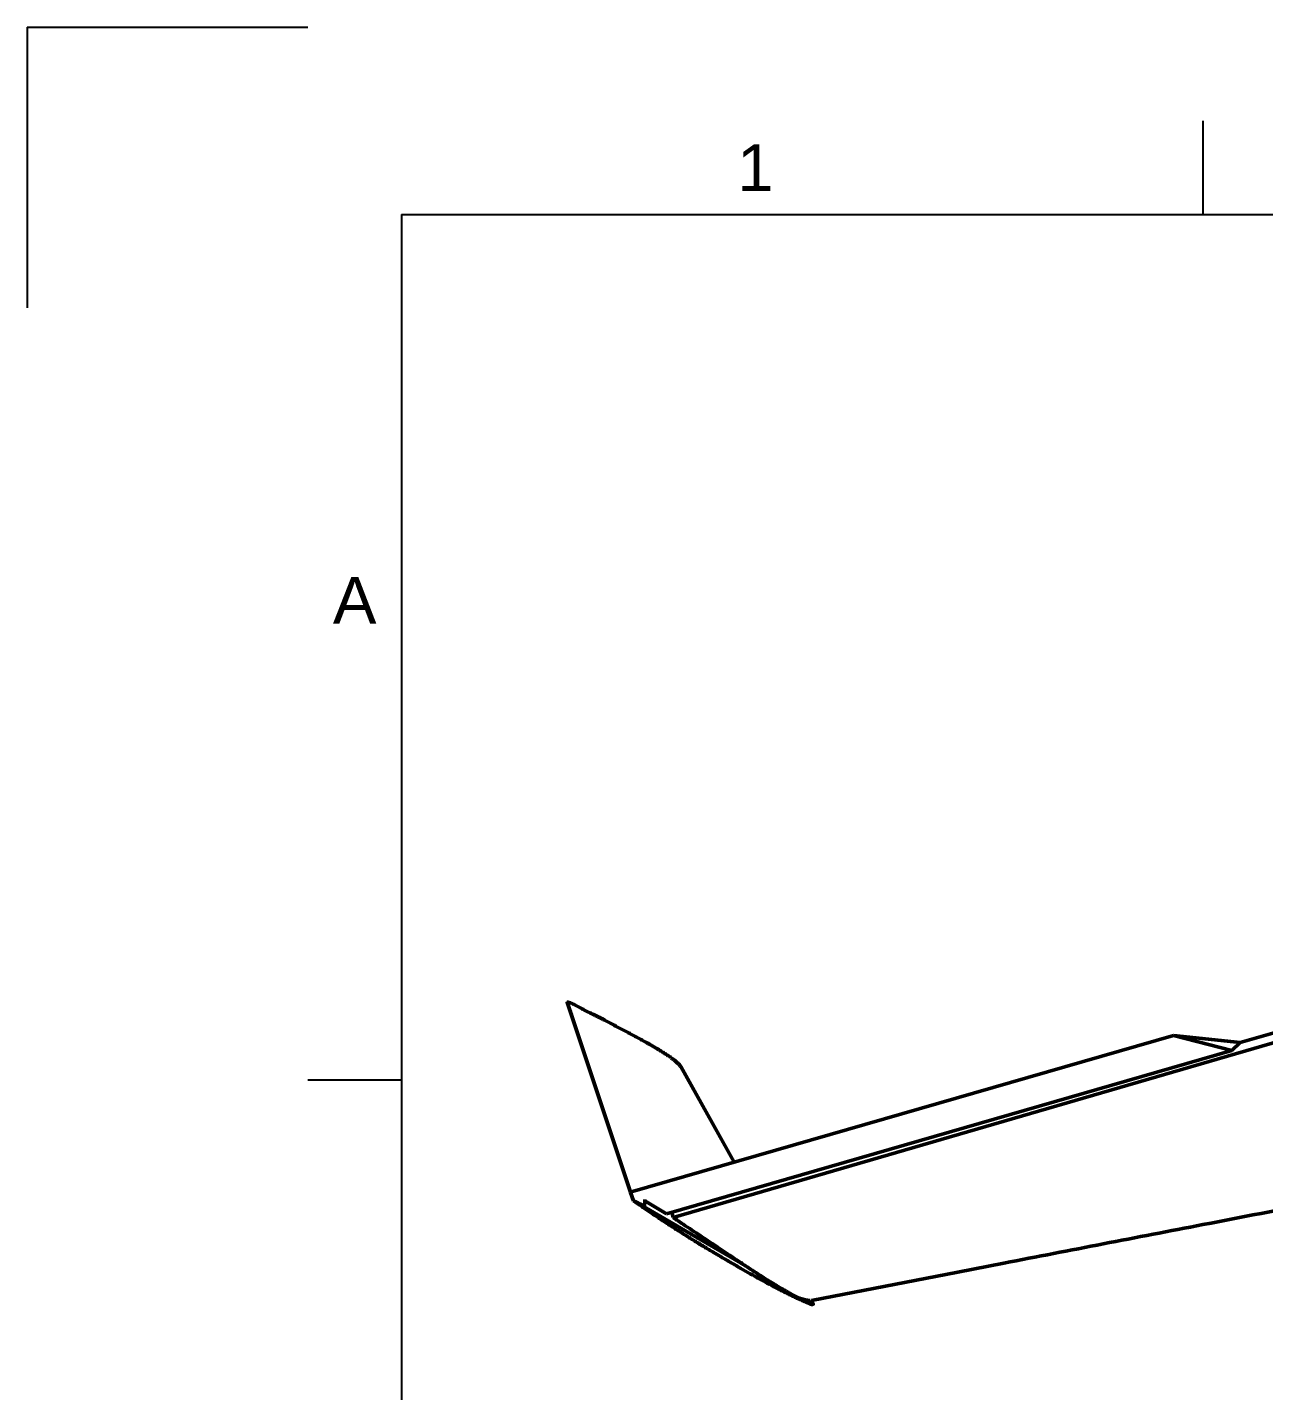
# Model space of a CAD drawing. Header units: millimetres. Extents: x 0 to 594, y 0 to 420.
# Drawn here: x 0 to 66.1, y 347.1 to 420 of the extents above; entities that cross this region are included whole.
import ezdxf
from ezdxf.enums import TextEntityAlignment as Align

# ---------------------------------------------------------------- set-up
doc = ezdxf.new("R2010")
doc.units = ezdxf.units.MM
doc.header["$LTSCALE"] = 0.75
doc.layers.add('Border', color=7, linetype='Continuous', lineweight=25)
doc.layers.add('Sichtbar', color=7, linetype='Continuous', lineweight=50)
doc.styles.add('FusionTitle', font='arial.ttf')

# ---------------------------------------------------------------- blocks, each defined once
blk = doc.blocks.new('ISO_A2_SHEET')
at = {"layer": 'Border'}
for p, q in [((62.8335, 415), (62.8335, 410)), ((20, 410), (584, 410)), ((20, 410), (20, 10)), ((15, 363.75), (20, 363.75))]:
    blk.add_line(p, q, dxfattribs=at)
at = {"layer": 'Defpoints'}
for q in [(15, 420), (0, 405)]:
    blk.add_line((0, 420), q, dxfattribs=at)
at = {"layer": 'Border', "style": 'FusionTitle'}
for s, p in [('1', (38.91685, 412.5)), ('A', (17.5, 389.375))]:
    blk.add_text(s, height=2.5, dxfattribs=at).set_placement(p, align=Align.MIDDLE)

msp = doc.modelspace()

# ---------------------------------------------------------------- linework, layer by layer
at = {"layer": 'Sichtbar', "extrusion": (0.707107, 0.408248, 0.57735)}
for p, q in [((32.242, 357.746, 0.93), (28.861, 367.897, -2.107)), ((68.193, 366.709, 13.083), (64.833, 365.74, 11.669)), ((32.226, 357.741, 0.952), (61.269, 366.12, 13.175)), ((68.405, 366.248, 13.304), (34.528, 356.379, -0.904)), ((61.269, 366.12, 13.175), (64.389, 365.309, 12.102)), ((64.833, 365.74, 11.669), (61.269, 366.12, 13.175)), ((34.17, 356.591, -0.616), (64.389, 365.309, 12.102)), ((64.389, 365.309, 12.102), (64.833, 365.74, 11.669)), ((37.788, 359.346, -6.872), (34.939, 364.445, -6.988)), ((34.943, 364.44, -6.996), (37.789, 359.346, -6.88)), ((32.248, 357.728, 0.935), (32.226, 357.741, 0.952)), ((32.397, 357.282, 1.068), (32.248, 357.728, 0.935)), ((34.17, 356.591, -0.616), (33.004, 357.281, 0.325)), ((32.994, 356.994, 0.661), (32.945, 356.966, 0.621)), ((32.945, 356.966, 0.621), (38.161, 353.954, -3.638)), ((34.528, 356.379, -0.904), (34.458, 356.674, -1.026)), ((49.737, 353.473, -4.744), (41.917, 351.958, -6.778)), ((52.197, 353.949, -4.103), (49.737, 353.473, -4.744)), ((41.56, 351.991, -6.414), (41.96, 351.761, -6.74)), ((41.853, 351.952, -6.745), (41.96, 351.761, -6.74)), ((42.01, 351.789, -6.7), (41.911, 351.966, -6.704)), ((41.913, 351.965, -6.711), (42.014, 351.784, -6.707)), ((41.96, 351.761, -6.74), (42.01, 351.789, -6.7))]:
    msp.add_line(p, q, dxfattribs=at)
at = {"layer": 'Sichtbar', "extrusion": (-1.29e-14, 0.816497, -0.57735)}
msp.add_arc((-34.871, 204.674, 301.603), 0.075, 154.47122, 162.1213, dxfattribs=at)
at = {"layer": 'Sichtbar', "extrusion": (1.29e-14, -0.816497, 0.57735)}
msp.add_arc((41.942, 197.603, -291.103), 0.075, 244.47122, 25.52878, dxfattribs=at)
at = {"layer": 'Sichtbar', "extrusion": (-1.393e-13, -0.816497, 0.57735)}
msp.add_open_spline([(34.939, 364.445, -6.988), (34.757, 364.683, -6.652), (34.353, 364.99, -6.218), (33.78, 365.342, -5.719), (33.059, 365.767, -5.12), (32.5, 366.056, -4.71), (31.962, 366.358, -4.283), (31.392, 366.643, -3.88), (30.863, 366.948, -3.449), (30.105, 367.312, -2.933), (29.538, 367.584, -2.549), (29.04, 367.893, -2.112), (28.861, 367.897, -2.107)], degree=4, knots=[-1, -1, -1, -1, -1, -0.787097, -0.701301, -0.615515, -0.529708, -0.443885, -0.358033, -0.272154, -0.186266, 0, 0, 0, 0, 0], dxfattribs=at)
at = {"layer": 'Sichtbar', "extrusion": (-1.42651e-11, -0.816497, 0.57735)}
msp.add_open_spline([(28.861, 367.897, -2.107), (28.861, 367.893, -2.112), (28.862, 367.89, -2.116), (28.863, 367.887, -2.121), (28.864, 367.883, -2.126)], degree=4, dxfattribs=at)
at = {"layer": 'Sichtbar'}
msp.add_open_spline([(29.087, 367.219, -1.904), (29.013, 367.44, -1.979), (28.939, 367.662, -2.053), (28.864, 367.883, -2.126)], degree=3, dxfattribs=at)
msp.add_open_spline([(77.969, 358.923, 2.752), (77.676, 358.866, 2.675), (77.383, 358.81, 2.597), (72.337, 357.838, 1.268), (67.585, 356.922, 0.013), (59.286, 355.321, -2.194), (55.739, 354.635, -3.141), (52.197, 353.949, -4.103)], degree=3, knots=[8.150691, 8.150691, 8.150691, 8.150691, 10, 10, 40.000012, 40.000012, 62.407867, 62.407867, 62.407867, 62.407867], dxfattribs=at)
at = {"layer": 'Sichtbar', "extrusion": (1.11212e-11, -0.816497, 0.57735)}
msp.add_open_spline([(32.994, 356.994, 0.661), (32.794, 357.093, 0.801), (32.621, 357.177, 0.92), (32.485, 357.242, 1.012), (32.397, 357.282, 1.068)], degree=4, dxfattribs=at)
at = {"layer": 'Sichtbar', "extrusion": (-6.7e-15, 0.816497, -0.57735)}
msp.add_open_spline([(32.397, 357.282, 1.068), (33.856, 356.289, -0.337), (35.621, 355.089, -2.034), (39.416, 352.898, -5.132), (40.717, 352.258, -6.037), (41.91, 351.732, -6.781)], degree=4, dxfattribs=at)
at = {"layer": 'Sichtbar', "extrusion": (0.707107, -0.408248, -0.57735)}
msp.add_open_spline([(33.007, 357.352, 0.424), (33.003, 357.233, 0.503), (32.998, 357.114, 0.582), (32.994, 356.994, 0.661)], degree=3, dxfattribs=at)
at = {"layer": 'Sichtbar', "extrusion": (-0.707107, -0.408248, -0.57735)}
msp.add_open_spline([(41.853, 351.952, -6.745), (41.459, 351.951, -6.262), (40.482, 352.406, -5.386), (38.624, 353.63, -3.976), (36.547, 355.035, -2.426), (34.528, 356.379, -0.904)], degree=4, knots=[1.02079, 1.02079, 1.02079, 1.02079, 1.02079, 2, 3, 3, 3, 3, 3], dxfattribs=at)

# ---------------------------------------------------------------- block references
at = {"layer": 'Border'}
msp.add_blockref('ISO_A2_SHEET', (0, 0), dxfattribs=at)

doc.saveas('drawing.dxf')
